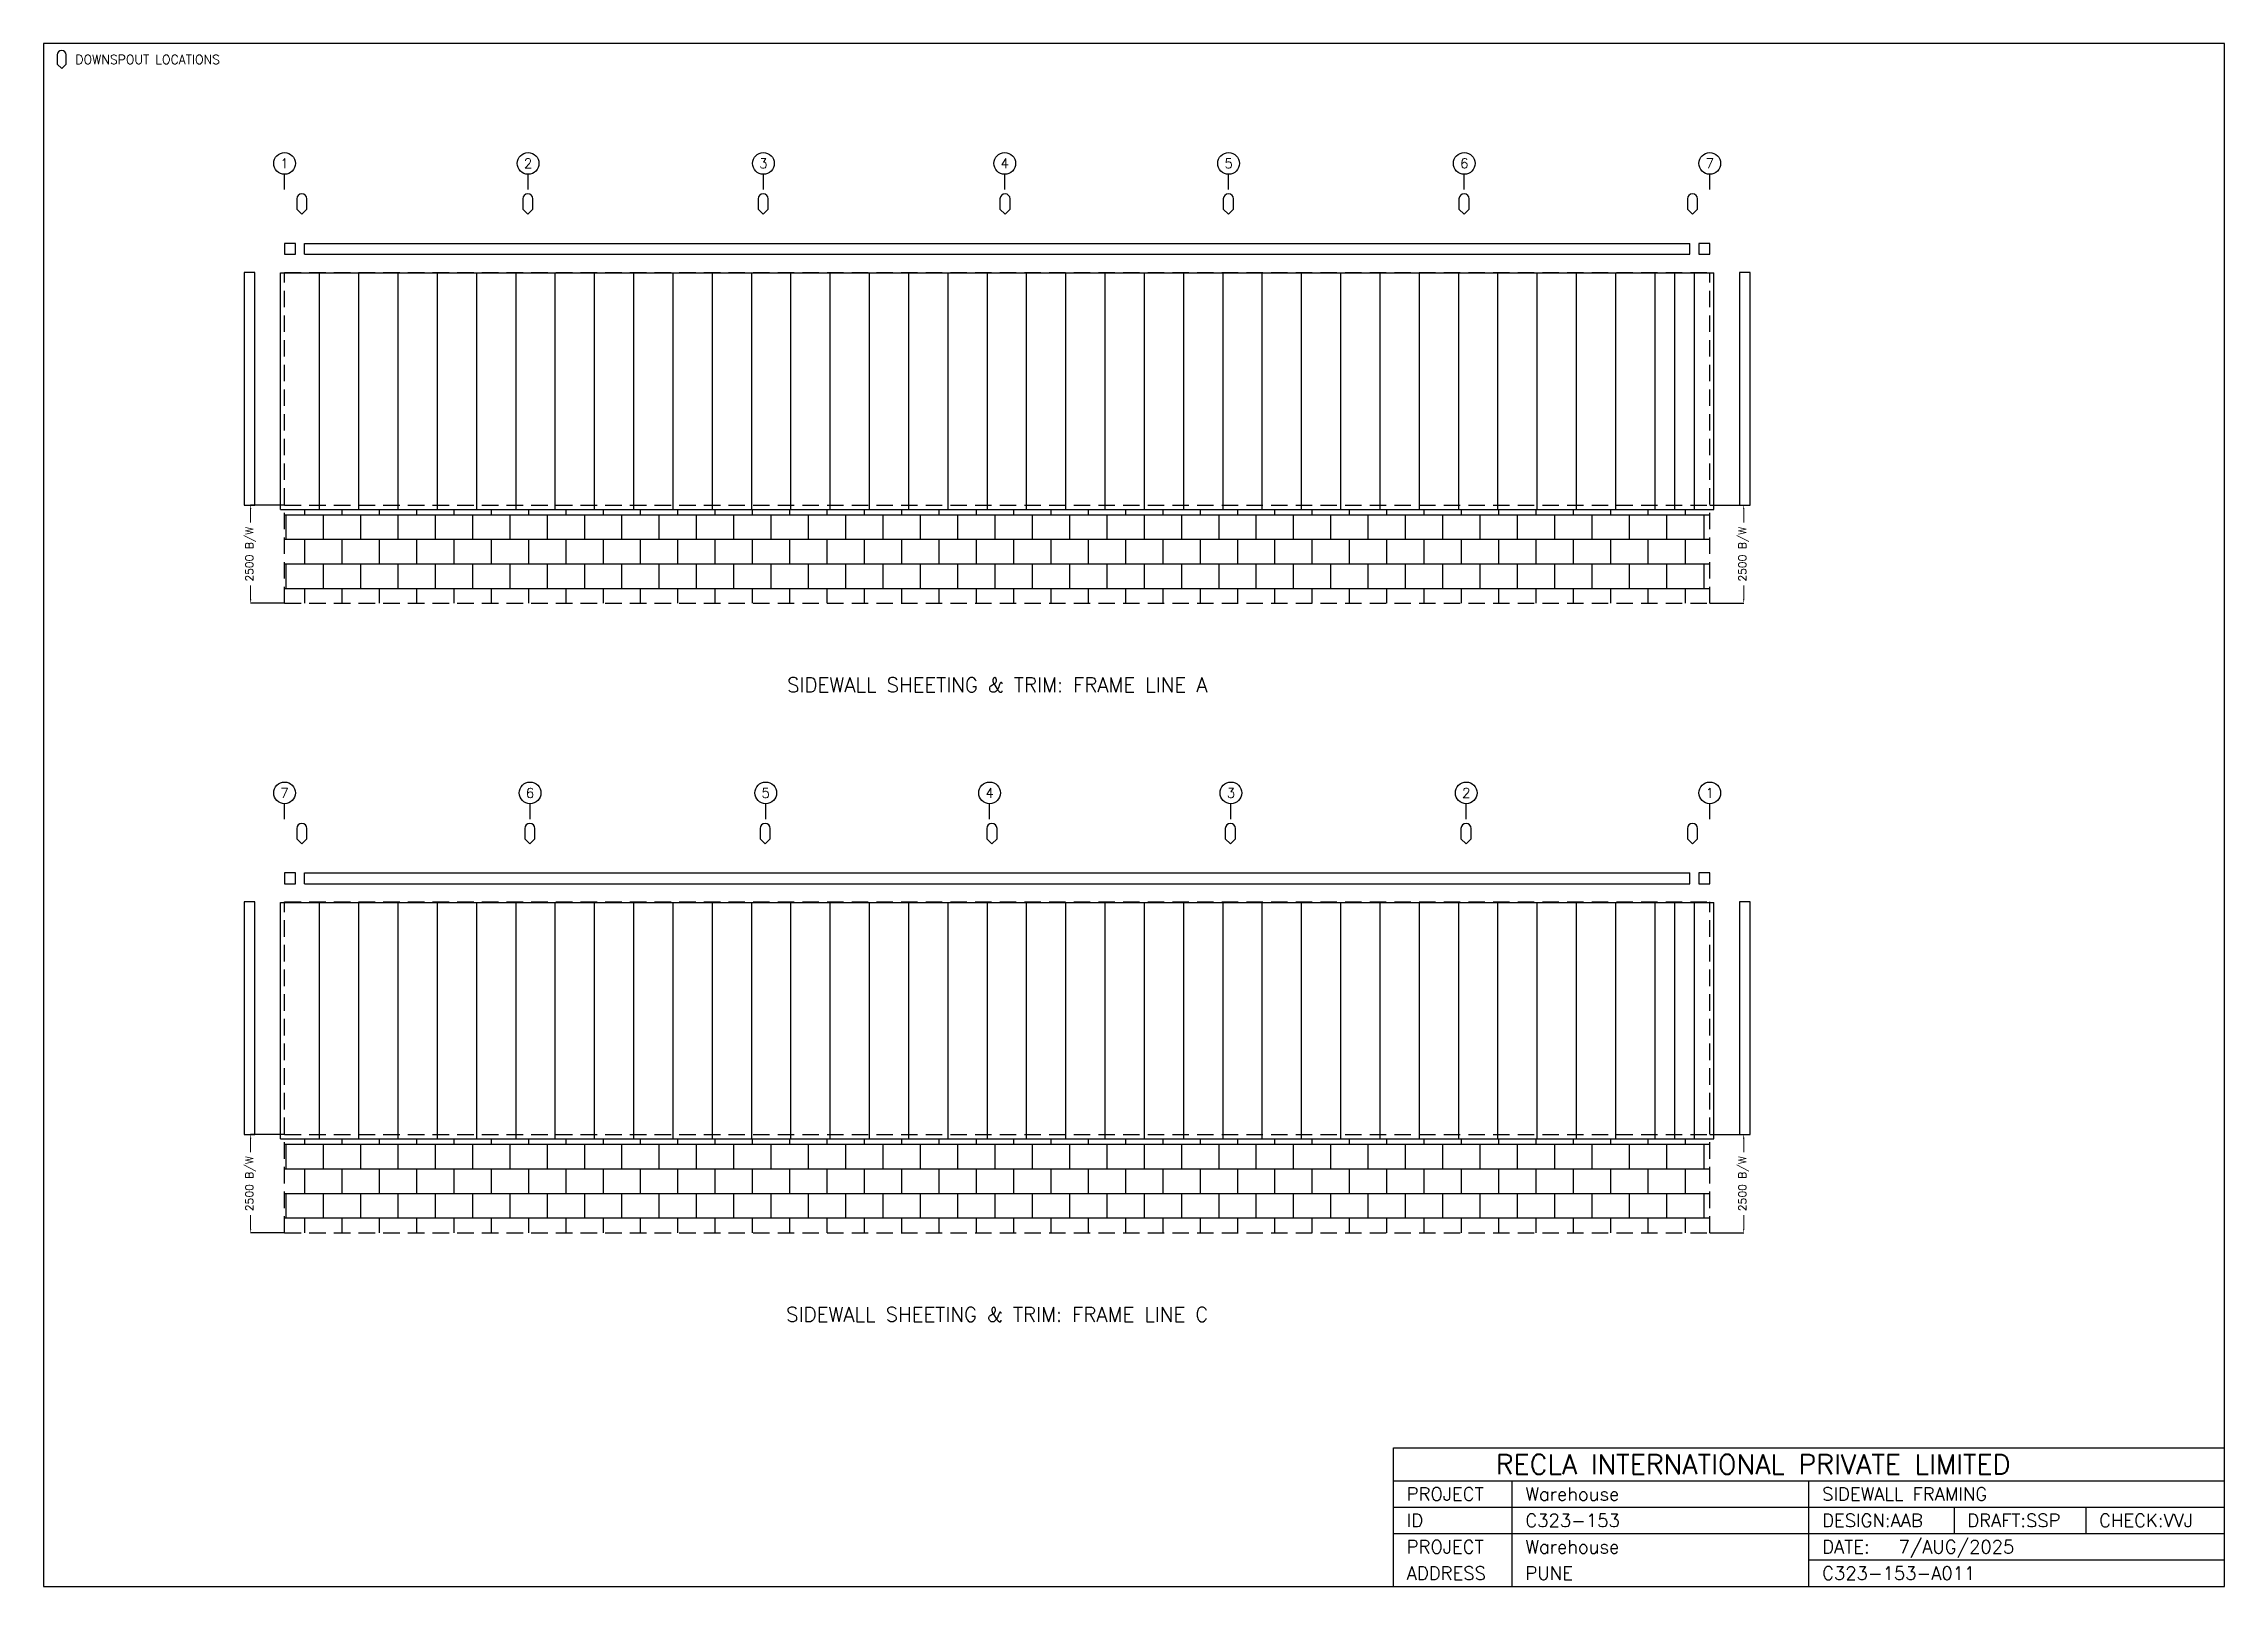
# Model space of a CAD drawing. Header units: millimetres. Extents: x 0 to 55522, y 0 to 39262.
import ezdxf
from ezdxf.enums import TextEntityAlignment as Align

# ---------------------------------------------------------------- set-up
doc = ezdxf.new("R2010")
doc.units = ezdxf.units.MM
doc.header["$MEASUREMENT"] = 0
doc.linetypes.add('CONTIN', pattern=[0])
doc.linetypes.add('DASHED', pattern=[627.92, 419.72, -208.2])
doc.layers.get('0').update_dxf_attribs({"linetype": 'CONTIN'})
doc.layers.get('Defpoints').update_dxf_attribs({"linetype": 'CONTINUOUS'})
for name, color, linetype in [('1', 7, 'CONTIN'), ('12', 6, 'CONTIN'), ('13', 1, 'CONTIN'), ('14', 7, 'CONTIN'), ('15', 7, 'CONTIN'), ('2', 6, 'CONTIN'), ('22', 7, 'CONTIN'), ('5', 5, 'DASHED')]:
    doc.layers.add(name, color=color, linetype=linetype)
doc.styles.add('OPEN', font='SIMPLEX.shx')
doc.styles.add('SIMPLEX', font='SIMPLEX')
doc.styles.get("Standard").update_dxf_attribs({"font": 'txt.shx'})
doc.dimstyles.get("Standard").update_dxf_attribs({"dimtxt": 0.18, "dimasz": 0.18, "dimexe": 0.18, "dimexo": 0.0625, "dimgap": 0.09, "dimtad": 0, "dimdec": 0, "dimzin": 0, "dimdsep": 46, "dimtxsty": 'Standard', "dimcen": 0.09, "dimclrd": 6, "dimclre": 6, "dimadec": 0, "dimazin": 0, "dimtfac": 1, "dimtdec": 4, "dimtofl": 0, "dimtmove": 0, "dimatfit": 3, "dimfxl": 1, "dimtolj": 1, "dimtzin": 0, "dimarcsym": 0})

# ---------------------------------------------------------------- blocks, each defined once
blk = doc.blocks.new('SHIELD')
for p, q in [((-12.7, 38.1), (-12.7, 12.7)), ((-12.7, 12.7), (0, 0)), ((0, 0), (12.7, 12.7)), ((12.7, 12.7), (12.7, 38.1))]:
    blk.add_line(p, q)
blk.add_arc((0, 38.1), 12.7, 0, 180)
blk = doc.blocks.new('TBL_DOWN')
at = {"layer": '2', "xscale": 9.08844185, "yscale": 9.08844185, "zscale": 9.08844185}
blk.add_blockref('SHIELD', (461.692841, -634.82764), dxfattribs=at)
at = {"layer": '14', "style": 'SIMPLEX'}
blk.add_text('DOWNSPOUT LOCATIONS', height=230.84642, dxfattribs=at).set_placement((807.962402, -519.40442))
blk = doc.blocks.new('*D292929')
at = {"color": 6, "linetype": 'Continuous', "lineweight": -2}
for p, q in [((42420, 11498), (43284, 11498)), ((42420, 8998), (43284, 8998))]:
    blk.add_line(p, q, dxfattribs=at)
at = {"color": 6, "linetype": 'Continuous', "lineweight": 9}
for p, q in [((43284, 11398), (43284, 11050)), ((43284, 9098), (43284, 9447))]:
    blk.add_line(p, q, dxfattribs=at)
at = {"color": 6, "linetype": 'Continuous'}
for points in [[(43300, 11398), (43267, 11398), (43284, 11498)], [(43267, 9098), (43300, 9098), (43284, 8998)]]:
    blk.add_solid(points, dxfattribs=at)
at = {"layer": 'Defpoints', "color": 0, "linetype": 'Continuous'}
for p in [(42420, 11498), (42420, 8998), (43284, 8998)]:
    blk.add_point(p, dxfattribs=at)
at = {"color": 0, "linetype": 'Continuous', "insert": (43284, 10248), "char_height": 200, "attachment_point": 5, "rotation": 90, "style": 'OPEN'}
blk.add_mtext('\\A1;2500 B/W', dxfattribs=at)
blk = doc.blocks.new('*D303030')
at = {"color": 6, "linetype": 'Continuous', "lineweight": -2}
for p, q in [((6135, 11498), (5271, 11498)), ((6135, 8998), (5271, 8998))]:
    blk.add_line(p, q, dxfattribs=at)
at = {"color": 6, "linetype": 'Continuous', "lineweight": 9}
for p, q in [((5271, 11398), (5271, 11050)), ((5271, 9098), (5271, 9447))]:
    blk.add_line(p, q, dxfattribs=at)
at = {"color": 6, "linetype": 'Continuous'}
for points in [[(5288, 11398), (5255, 11398), (5271, 11498)], [(5255, 9098), (5288, 9098), (5271, 8998)]]:
    blk.add_solid(points, dxfattribs=at)
at = {"layer": 'Defpoints', "color": 0, "linetype": 'Continuous'}
for p in [(6135, 11498), (5271, 8998), (6135, 8998)]:
    blk.add_point(p, dxfattribs=at)
at = {"color": 0, "linetype": 'Continuous', "insert": (5271, 10248), "char_height": 200, "attachment_point": 5, "rotation": 90, "style": 'OPEN'}
blk.add_mtext('\\A1;2500 B/W', dxfattribs=at)
blk = doc.blocks.new('*D343333')
at = {"color": 6, "linetype": 'Continuous', "lineweight": -2}
for p, q in [((42420, 27520), (43284, 27520)), ((42420, 25020), (43284, 25020))]:
    blk.add_line(p, q, dxfattribs=at)
at = {"color": 6, "linetype": 'Continuous', "lineweight": 9}
for p, q in [((43284, 27420), (43284, 27072)), ((43284, 25120), (43284, 25469))]:
    blk.add_line(p, q, dxfattribs=at)
at = {"color": 6, "linetype": 'Continuous'}
for points in [[(43300, 27420), (43267, 27420), (43284, 27520)], [(43267, 25120), (43300, 25120), (43284, 25020)]]:
    blk.add_solid(points, dxfattribs=at)
at = {"layer": 'Defpoints', "color": 0, "linetype": 'Continuous'}
for p in [(42420, 27520), (42420, 25020), (43284, 25020)]:
    blk.add_point(p, dxfattribs=at)
at = {"color": 0, "linetype": 'Continuous', "insert": (43284, 26270), "char_height": 200, "attachment_point": 5, "rotation": 90, "style": 'OPEN'}
blk.add_mtext('\\A1;2500 B/W', dxfattribs=at)
blk = doc.blocks.new('*D353434')
at = {"color": 6, "linetype": 'Continuous', "lineweight": -2}
for p, q in [((6135, 27520), (5271, 27520)), ((6135, 25020), (5271, 25020))]:
    blk.add_line(p, q, dxfattribs=at)
at = {"color": 6, "linetype": 'Continuous', "lineweight": 9}
for p, q in [((5271, 27420), (5271, 27072)), ((5271, 25120), (5271, 25469))]:
    blk.add_line(p, q, dxfattribs=at)
at = {"color": 6, "linetype": 'Continuous'}
for points in [[(5288, 27420), (5255, 27420), (5271, 27520)], [(5255, 25120), (5288, 25120), (5271, 25020)]]:
    blk.add_solid(points, dxfattribs=at)
at = {"layer": 'Defpoints', "color": 0, "linetype": 'Continuous'}
for p in [(6135, 27520), (5271, 25020), (6135, 25020)]:
    blk.add_point(p, dxfattribs=at)
at = {"color": 0, "linetype": 'Continuous', "insert": (5271, 26270), "char_height": 200, "attachment_point": 5, "rotation": 90, "style": 'OPEN'}
blk.add_mtext('\\A1;2500 B/W', dxfattribs=at)

msp = doc.modelspace()

# ---------------------------------------------------------------- hatches: boundary and pattern name
at = {"linetype": 'Continuous'}
h = msp.add_hatch(dxfattribs=at)
h.set_pattern_fill('APPIANRN', color=1, scale=100)
h.set_pattern_definition([(0, (0, 16021.75), (0, 625), []), (90, (0, 16021.75), (-475, 625), [625, -625])])
h.paths.add_polyline_path([(6134.87598, 27410.0957), (42419.87208, 27410.0957), (42419.87208, 25020.0957), (6134.87598, 25020.0957)])
h = msp.add_hatch(dxfattribs=at)
h.set_pattern_fill('APPIANRN', color=1, scale=100)
h.set_pattern_definition([(0, (0, 0), (0, 625), []), (90, (0, 0), (-475, 625), [625, -625])])
h.paths.add_polyline_path([(6134.87598, 11388.3418), (42419.87208, 11388.3418), (42419.87208, 8998.3418), (6134.87598, 8998.3418)])

# ---------------------------------------------------------------- linework, layer by layer
for p, q in [((34368.1836, 0), (34368.1836, 3525.6543)), ((34368.1836, 3525.6543), (55522.1133, 3525.6543)), ((55522.1133, 0), (55522.1133, 3525.6543)), ((34368.1836, 2686.21289), (55522.1133, 2686.21289)), ((37390.1719, 0), (37390.1719, 2686.21289)), ((44945.1484, 0), (44945.1484, 2686.21289)), ((34368.1836, 2014.65979), (55522.1133, 2014.65979)), ((48638.6875, 2014.65979), (48638.6875, 1343.10645)), ((51996.457, 2014.65979), (51996.457, 1343.10645)), ((34368.1836, 1343.10645), (55522.1133, 1343.10645)), ((44945.1484, 671.553223), (55522.1133, 671.553223)), ((34368.1836, 0), (55522.1133, 0))]:
    msp.add_line(p, q)
at = {"layer": '1'}
for p, q in [((6134.87598, 34178.80371), (6134.87598, 33901.78808)), ((6411.891697, 34178.80371), (6134.87598, 34178.80371)), ((6134.87598, 33901.78808), (6411.891697, 33901.78808)), ((6411.891697, 33901.78808), (6411.891697, 34178.80371)), ((6642.738102, 33901.78808), (6642.738102, 34178.80371)), ((6642.738102, 34178.80371), (41912.01268, 34178.80371)), ((6642.738102, 33901.78808), (41912.01268, 33901.78808)), ((41912.01268, 33901.78808), (41912.01268, 34178.80371)), ((42142.86038, 34178.80371), (42142.86038, 33901.78808)), ((42419.87598, 34178.80371), (42142.86038, 34178.80371)), ((42142.86038, 33901.78808), (42419.87598, 33901.78808)), ((42419.87598, 33901.78808), (42419.87598, 34178.80371)), ((5380.96357, 33440.0957), (5103.94788, 33440.0957)), ((5103.94788, 33440.0957), (5103.94788, 27520.0957)), ((5380.96357, 27520.0957), (5380.96357, 33440.0957)), ((6027.33351, 33430.0957), (7027.3335, 33430.0957)), ((6027.33351, 27410.0957), (6027.33351, 33430.0957)), ((7027.3335, 27410.0957), (7027.3335, 33430.0957)), ((7027.3335, 33430.0957), (8027.33338, 33430.0957)), ((7027.3335, 27410.0957), (7027.3335, 33430.0957)), ((8027.33338, 27410.0957), (8027.33338, 33430.0957)), ((8027.33338, 33430.0957), (9027.3335, 33430.0957)), ((8027.33338, 27410.0957), (8027.33338, 33430.0957)), ((9027.3335, 27410.0957), (9027.3335, 33430.0957)), ((9027.3335, 33430.0957), (10027.33399, 33430.0957)), ((9027.3335, 27410.0957), (9027.3335, 33430.0957)), ((10027.33399, 27410.0957), (10027.33399, 33430.0957)), ((10027.33399, 33430.0957), (11027.33399, 33430.0957)), ((10027.33399, 27410.0957), (10027.33399, 33430.0957)), ((11027.33399, 27410.0957), (11027.33399, 33430.0957)), ((11027.33399, 33430.0957), (12027.33399, 33430.0957)), ((11027.33399, 27410.0957), (11027.33399, 33430.0957)), ((12027.3335, 33430.0957), (13027.3335, 33430.0957)), ((12027.3335, 27410.0957), (12027.3335, 33430.0957)), ((12027.33399, 27410.0957), (12027.33399, 33430.0957)), ((13027.3335, 27410.0957), (13027.3335, 33430.0957)), ((13027.3335, 33430.0957), (14027.3335, 33430.0957)), ((13027.3335, 27410.0957), (13027.3335, 33430.0957)), ((14027.3335, 27410.0957), (14027.3335, 33430.0957)), ((14027.3335, 33430.0957), (15027.33399, 33430.0957)), ((14027.3335, 27410.0957), (14027.3335, 33430.0957)), ((15027.33399, 27410.0957), (15027.33399, 33430.0957)), ((15027.33399, 33430.0957), (16027.33399, 33430.0957)), ((15027.33399, 27410.0957), (15027.33399, 33430.0957)), ((16027.33399, 27410.0957), (16027.33399, 33430.0957)), ((16027.33399, 33430.0957), (17027.33398, 33430.0957)), ((16027.33399, 27410.0957), (16027.33399, 33430.0957)), ((17027.33298, 33430.0957), (18027.33398, 33430.0957)), ((17027.33298, 27410.0957), (17027.33298, 33430.0957)), ((17027.33398, 27410.0957), (17027.33398, 33430.0957)), ((18027.33398, 27410.0957), (18027.33398, 33430.0957)), ((18027.33398, 33430.0957), (19027.33398, 33430.0957)), ((18027.33398, 27410.0957), (18027.33398, 33430.0957)), ((19027.33398, 27410.0957), (19027.33398, 33430.0957)), ((19027.33398, 33430.0957), (20027.33398, 33430.0957)), ((19027.33398, 27410.0957), (19027.33398, 33430.0957)), ((20027.33398, 27410.0957), (20027.33398, 33430.0957)), ((20027.33398, 33430.0957), (21027.33398, 33430.0957)), ((20027.33398, 27410.0957), (20027.33398, 33430.0957)), ((21027.33398, 27410.0957), (21027.33398, 33430.0957)), ((21027.33398, 33430.0957), (22027.33398, 33430.0957)), ((21027.33398, 27410.0957), (21027.33398, 33430.0957)), ((22027.33398, 27410.0957), (22027.33398, 33430.0957)), ((22027.33398, 33430.0957), (23027.33298, 33430.0957)), ((22027.33398, 27410.0957), (22027.33398, 33430.0957)), ((23027.33298, 27410.0957), (23027.33298, 33430.0957)), ((23027.33298, 33430.0957), (24027.33298, 33430.0957)), ((23027.33298, 27410.0957), (23027.33298, 33430.0957)), ((24027.33298, 27410.0957), (24027.33298, 33430.0957)), ((24027.33298, 33430.0957), (25027.33298, 33430.0957)), ((24027.33298, 27410.0957), (24027.33298, 33430.0957)), ((25027.33298, 27410.0957), (25027.33298, 33430.0957)), ((25027.33298, 33430.0957), (26027.33298, 33430.0957)), ((25027.33298, 27410.0957), (25027.33298, 33430.0957)), ((26027.33298, 27410.0957), (26027.33298, 33430.0957)), ((26027.33498, 33430.0957), (27027.33298, 33430.0957)), ((26027.33498, 27410.0957), (26027.33498, 33430.0957)), ((27027.33298, 27410.0957), (27027.33298, 33430.0957)), ((27027.33298, 33430.0957), (28027.33298, 33430.0957)), ((27027.33298, 27410.0957), (27027.33298, 33430.0957)), ((28027.33298, 27410.0957), (28027.33298, 33430.0957)), ((28027.33298, 33430.0957), (29027.33298, 33430.0957)), ((28027.33298, 27410.0957), (28027.33298, 33430.0957)), ((29027.33298, 27410.0957), (29027.33298, 33430.0957)), ((29027.33498, 33430.0957), (30027.33298, 33430.0957)), ((29027.33498, 27410.0957), (29027.33498, 33430.0957)), ((30027.33298, 27410.0957), (30027.33298, 33430.0957)), ((30027.33298, 33430.0957), (31027.33298, 33430.0957)), ((30027.33298, 27410.0957), (30027.33298, 33430.0957)), ((31027.33298, 27410.0957), (31027.33298, 33430.0957)), ((31027.33298, 33430.0957), (32027.33298, 33430.0957)), ((31027.33298, 27410.0957), (31027.33298, 33430.0957)), ((32027.33298, 27410.0957), (32027.33298, 33430.0957)), ((32027.33298, 33430.0957), (33027.33298, 33430.0957)), ((32027.33298, 27410.0957), (32027.33298, 33430.0957)), ((33027.33298, 27410.0957), (33027.33298, 33430.0957)), ((33027.33298, 33430.0957), (34027.33298, 33430.0957)), ((33027.33298, 27410.0957), (33027.33298, 33430.0957)), ((34027.33108, 33430.0957), (35027.33298, 33430.0957)), ((34027.33108, 27410.0957), (34027.33108, 33430.0957)), ((34027.33298, 27410.0957), (34027.33298, 33430.0957)), ((35027.33298, 27410.0957), (35027.33298, 33430.0957)), ((35027.33298, 33430.0957), (36027.33298, 33430.0957)), ((35027.33298, 27410.0957), (35027.33298, 33430.0957)), ((36027.33298, 27410.0957), (36027.33298, 33430.0957)), ((36027.33298, 33430.0957), (37027.33298, 33430.0957)), ((36027.33298, 27410.0957), (36027.33298, 33430.0957)), ((37027.33108, 33430.0957), (38027.33108, 33430.0957)), ((37027.33108, 27410.0957), (37027.33108, 33430.0957)), ((37027.33298, 27410.0957), (37027.33298, 33430.0957)), ((38027.33108, 27410.0957), (38027.33108, 33430.0957)), ((38027.33108, 33430.0957), (39027.33298, 33430.0957)), ((38027.33108, 27410.0957), (38027.33108, 33430.0957)), ((39027.33298, 27410.0957), (39027.33298, 33430.0957)), ((39027.33298, 33430.0957), (40027.33298, 33430.0957)), ((39027.33298, 27410.0957), (39027.33298, 33430.0957)), ((40027.32908, 33430.0957), (41027.33298, 33430.0957)), ((40027.32908, 27410.0957), (40027.32908, 33430.0957)), ((40027.33298, 27410.0957), (40027.33298, 33430.0957)), ((41027.33298, 27410.0957), (41027.33298, 33430.0957)), ((41027.33298, 33430.0957), (42027.33298, 33430.0957)), ((41027.33298, 27410.0957), (41027.33298, 33430.0957)), ((41527.33298, 33430.0957), (42527.33298, 33430.0957)), ((41527.33298, 27410.0957), (41527.33298, 33430.0957)), ((42027.33298, 27410.0957), (42027.33298, 33430.0957)), ((42527.33298, 27410.0957), (42527.33298, 33430.0957)), ((43450.71978, 33440.0957), (43173.70408, 33440.0957)), ((43173.70408, 33440.0957), (43173.70408, 27520.0957)), ((43450.71978, 27520.0957), (43450.71978, 33440.0957)), ((5103.94788, 27520.0957), (5380.96357, 27520.0957)), ((6027.33351, 27410.0957), (7027.3335, 27410.0957)), ((7027.3335, 27410.0957), (8027.33338, 27410.0957)), ((8027.33338, 27410.0957), (9027.3335, 27410.0957)), ((9027.3335, 27410.0957), (10027.33399, 27410.0957)), ((10027.33399, 27410.0957), (11027.33399, 27410.0957)), ((11027.33399, 27410.0957), (12027.33399, 27410.0957)), ((12027.3335, 27410.0957), (13027.3335, 27410.0957)), ((13027.3335, 27410.0957), (14027.3335, 27410.0957)), ((14027.3335, 27410.0957), (15027.33399, 27410.0957)), ((15027.33399, 27410.0957), (16027.33399, 27410.0957)), ((16027.33399, 27410.0957), (17027.33398, 27410.0957)), ((17027.33298, 27410.0957), (18027.33398, 27410.0957)), ((18027.33398, 27410.0957), (19027.33398, 27410.0957)), ((19027.33398, 27410.0957), (20027.33398, 27410.0957)), ((20027.33398, 27410.0957), (21027.33398, 27410.0957)), ((21027.33398, 27410.0957), (22027.33398, 27410.0957)), ((22027.33398, 27410.0957), (23027.33298, 27410.0957)), ((23027.33298, 27410.0957), (24027.33298, 27410.0957)), ((24027.33298, 27410.0957), (25027.33298, 27410.0957)), ((25027.33298, 27410.0957), (26027.33298, 27410.0957)), ((26027.33498, 27410.0957), (27027.33298, 27410.0957)), ((27027.33298, 27410.0957), (28027.33298, 27410.0957)), ((28027.33298, 27410.0957), (29027.33298, 27410.0957)), ((29027.33498, 27410.0957), (30027.33298, 27410.0957)), ((30027.33298, 27410.0957), (31027.33298, 27410.0957)), ((31027.33298, 27410.0957), (32027.33298, 27410.0957)), ((32027.33298, 27410.0957), (33027.33298, 27410.0957)), ((33027.33298, 27410.0957), (34027.33298, 27410.0957)), ((34027.33108, 27410.0957), (35027.33298, 27410.0957)), ((35027.33298, 27410.0957), (36027.33298, 27410.0957)), ((36027.33298, 27410.0957), (37027.33298, 27410.0957)), ((37027.33108, 27410.0957), (38027.33108, 27410.0957)), ((38027.33108, 27410.0957), (39027.33298, 27410.0957)), ((39027.33298, 27410.0957), (40027.33298, 27410.0957)), ((40027.32908, 27410.0957), (41027.33298, 27410.0957)), ((41027.33298, 27410.0957), (42027.33298, 27410.0957)), ((41527.33298, 27410.0957), (42527.33298, 27410.0957)), ((43173.70408, 27520.0957), (43450.71978, 27520.0957)), ((6134.87598, 18157.04981), (6134.87598, 17880.03418)), ((6411.891697, 18157.04981), (6134.87598, 18157.04981)), ((6134.87598, 17880.03418), (6411.891697, 17880.03418)), ((6411.891697, 17880.03418), (6411.891697, 18157.04981)), ((6642.738102, 17880.03418), (6642.738102, 18157.04981)), ((6642.738102, 18157.04981), (41912.00878, 18157.04981)), ((6642.738102, 17880.03418), (41912.00878, 17880.03418)), ((41912.00878, 17880.03418), (41912.00878, 18157.04981)), ((42142.85648, 18157.04981), (42142.85648, 17880.03418)), ((42419.87208, 18157.04981), (42142.85648, 18157.04981)), ((42142.85648, 17880.03418), (42419.87208, 17880.03418)), ((42419.87208, 17880.03418), (42419.87208, 18157.04981)), ((5380.96357, 17418.3418), (5103.94788, 17418.3418)), ((5103.94788, 17418.3418), (5103.94788, 11498.3418)), ((5380.96357, 11498.3418), (5380.96357, 17418.3418)), ((6027.33351, 17408.3418), (7027.3335, 17408.3418)), ((6027.33351, 11388.3418), (6027.33351, 17408.3418)), ((7027.3335, 11388.3418), (7027.3335, 17408.3418)), ((7027.3335, 17408.3418), (8027.33338, 17408.3418)), ((7027.3335, 11388.3418), (7027.3335, 17408.3418)), ((8027.33338, 11388.3418), (8027.33338, 17408.3418)), ((8027.33338, 17408.3418), (9027.3335, 17408.3418)), ((8027.33338, 11388.3418), (8027.33338, 17408.3418)), ((9027.3335, 11388.3418), (9027.3335, 17408.3418)), ((9027.3335, 17408.3418), (10027.33399, 17408.3418)), ((9027.3335, 11388.3418), (9027.3335, 17408.3418)), ((10027.33399, 11388.3418), (10027.33399, 17408.3418)), ((10027.33399, 17408.3418), (11027.33399, 17408.3418)), ((10027.33399, 11388.3418), (10027.33399, 17408.3418)), ((11027.33399, 11388.3418), (11027.33399, 17408.3418)), ((11027.33399, 17408.3418), (12027.33399, 17408.3418)), ((11027.33399, 11388.3418), (11027.33399, 17408.3418)), ((12027.3335, 17408.3418), (13027.3335, 17408.3418)), ((12027.3335, 11388.3418), (12027.3335, 17408.3418)), ((12027.33399, 11388.3418), (12027.33399, 17408.3418)), ((13027.3335, 11388.3418), (13027.3335, 17408.3418)), ((13027.3335, 17408.3418), (14027.3335, 17408.3418)), ((13027.3335, 11388.3418), (13027.3335, 17408.3418)), ((14027.3335, 11388.3418), (14027.3335, 17408.3418)), ((14027.3335, 17408.3418), (15027.33399, 17408.3418)), ((14027.3335, 11388.3418), (14027.3335, 17408.3418)), ((15027.33399, 11388.3418), (15027.33399, 17408.3418)), ((15027.33399, 17408.3418), (16027.33399, 17408.3418)), ((15027.33399, 11388.3418), (15027.33399, 17408.3418)), ((16027.33399, 11388.3418), (16027.33399, 17408.3418)), ((16027.33399, 17408.3418), (17027.33398, 17408.3418)), ((16027.33399, 11388.3418), (16027.33399, 17408.3418)), ((17027.33298, 17408.3418), (18027.33398, 17408.3418)), ((17027.33298, 11388.3418), (17027.33298, 17408.3418)), ((17027.33398, 11388.3418), (17027.33398, 17408.3418)), ((18027.33398, 11388.3418), (18027.33398, 17408.3418)), ((18027.33398, 17408.3418), (19027.33398, 17408.3418)), ((18027.33398, 11388.3418), (18027.33398, 17408.3418)), ((19027.33398, 11388.3418), (19027.33398, 17408.3418)), ((19027.33398, 17408.3418), (20027.33398, 17408.3418)), ((19027.33398, 11388.3418), (19027.33398, 17408.3418)), ((20027.33398, 11388.3418), (20027.33398, 17408.3418)), ((20027.33398, 17408.3418), (21027.33398, 17408.3418)), ((20027.33398, 11388.3418), (20027.33398, 17408.3418)), ((21027.33398, 11388.3418), (21027.33398, 17408.3418)), ((21027.33398, 17408.3418), (22027.33398, 17408.3418)), ((21027.33398, 11388.3418), (21027.33398, 17408.3418)), ((22027.33398, 11388.3418), (22027.33398, 17408.3418)), ((22027.33398, 17408.3418), (23027.33298, 17408.3418)), ((22027.33398, 11388.3418), (22027.33398, 17408.3418)), ((23027.33298, 11388.3418), (23027.33298, 17408.3418)), ((23027.33298, 17408.3418), (24027.33298, 17408.3418)), ((23027.33298, 11388.3418), (23027.33298, 17408.3418)), ((24027.33298, 11388.3418), (24027.33298, 17408.3418)), ((24027.33298, 17408.3418), (25027.33298, 17408.3418)), ((24027.33298, 11388.3418), (24027.33298, 17408.3418)), ((25027.33298, 11388.3418), (25027.33298, 17408.3418)), ((25027.33298, 17408.3418), (26027.33298, 17408.3418)), ((25027.33298, 11388.3418), (25027.33298, 17408.3418)), ((26027.33298, 11388.3418), (26027.33298, 17408.3418)), ((26027.33498, 17408.3418), (27027.33298, 17408.3418)), ((26027.33498, 11388.3418), (26027.33498, 17408.3418)), ((27027.33298, 11388.3418), (27027.33298, 17408.3418)), ((27027.33298, 17408.3418), (28027.33298, 17408.3418)), ((27027.33298, 11388.3418), (27027.33298, 17408.3418)), ((28027.33298, 11388.3418), (28027.33298, 17408.3418)), ((28027.33298, 17408.3418), (29027.33298, 17408.3418)), ((28027.33298, 11388.3418), (28027.33298, 17408.3418)), ((29027.33298, 11388.3418), (29027.33298, 17408.3418)), ((29027.33498, 17408.3418), (30027.33298, 17408.3418)), ((29027.33498, 11388.3418), (29027.33498, 17408.3418)), ((30027.33298, 11388.3418), (30027.33298, 17408.3418)), ((30027.33298, 17408.3418), (31027.33298, 17408.3418)), ((30027.33298, 11388.3418), (30027.33298, 17408.3418)), ((31027.33298, 11388.3418), (31027.33298, 17408.3418)), ((31027.33298, 17408.3418), (32027.33298, 17408.3418)), ((31027.33298, 11388.3418), (31027.33298, 17408.3418)), ((32027.33298, 11388.3418), (32027.33298, 17408.3418)), ((32027.33298, 17408.3418), (33027.33298, 17408.3418)), ((32027.33298, 11388.3418), (32027.33298, 17408.3418)), ((33027.33298, 11388.3418), (33027.33298, 17408.3418)), ((33027.33298, 17408.3418), (34027.33298, 17408.3418)), ((33027.33298, 11388.3418), (33027.33298, 17408.3418)), ((34027.33108, 17408.3418), (35027.33298, 17408.3418)), ((34027.33108, 11388.3418), (34027.33108, 17408.3418)), ((34027.33298, 11388.3418), (34027.33298, 17408.3418)), ((35027.33298, 11388.3418), (35027.33298, 17408.3418)), ((35027.33298, 17408.3418), (36027.33298, 17408.3418)), ((35027.33298, 11388.3418), (35027.33298, 17408.3418)), ((36027.33298, 11388.3418), (36027.33298, 17408.3418)), ((36027.33298, 17408.3418), (37027.33298, 17408.3418)), ((36027.33298, 11388.3418), (36027.33298, 17408.3418)), ((37027.33108, 17408.3418), (38027.33108, 17408.3418)), ((37027.33108, 11388.3418), (37027.33108, 17408.3418)), ((37027.33298, 11388.3418), (37027.33298, 17408.3418)), ((38027.33108, 11388.3418), (38027.33108, 17408.3418)), ((38027.33108, 17408.3418), (39027.33298, 17408.3418)), ((38027.33108, 11388.3418), (38027.33108, 17408.3418)), ((39027.33298, 11388.3418), (39027.33298, 17408.3418)), ((39027.33298, 17408.3418), (40027.33298, 17408.3418)), ((39027.33298, 11388.3418), (39027.33298, 17408.3418)), ((40027.32908, 17408.3418), (41027.33298, 17408.3418)), ((40027.32908, 11388.3418), (40027.32908, 17408.3418)), ((40027.33298, 11388.3418), (40027.33298, 17408.3418)), ((41027.33298, 11388.3418), (41027.33298, 17408.3418)), ((41027.33298, 17408.3418), (42027.33298, 17408.3418)), ((41027.33298, 11388.3418), (41027.33298, 17408.3418)), ((41527.33298, 17408.3418), (42527.33298, 17408.3418)), ((41527.33298, 11388.3418), (41527.33298, 17408.3418)), ((42027.33298, 11388.3418), (42027.33298, 17408.3418)), ((42527.33298, 11388.3418), (42527.33298, 17408.3418)), ((43450.71978, 17418.3418), (43173.70408, 17418.3418)), ((43173.70408, 17418.3418), (43173.70408, 11498.3418)), ((43450.71978, 11498.3418), (43450.71978, 17418.3418)), ((5103.94788, 11498.3418), (5380.96357, 11498.3418)), ((6027.33351, 11388.3418), (7027.3335, 11388.3418)), ((7027.3335, 11388.3418), (8027.33338, 11388.3418)), ((8027.33338, 11388.3418), (9027.3335, 11388.3418)), ((9027.3335, 11388.3418), (10027.33399, 11388.3418)), ((10027.33399, 11388.3418), (11027.33399, 11388.3418)), ((11027.33399, 11388.3418), (12027.33399, 11388.3418)), ((12027.3335, 11388.3418), (13027.3335, 11388.3418)), ((13027.3335, 11388.3418), (14027.3335, 11388.3418)), ((14027.3335, 11388.3418), (15027.33399, 11388.3418)), ((15027.33399, 11388.3418), (16027.33399, 11388.3418)), ((16027.33399, 11388.3418), (17027.33398, 11388.3418)), ((17027.33298, 11388.3418), (18027.33398, 11388.3418)), ((18027.33398, 11388.3418), (19027.33398, 11388.3418)), ((19027.33398, 11388.3418), (20027.33398, 11388.3418)), ((20027.33398, 11388.3418), (21027.33398, 11388.3418)), ((21027.33398, 11388.3418), (22027.33398, 11388.3418)), ((22027.33398, 11388.3418), (23027.33298, 11388.3418)), ((23027.33298, 11388.3418), (24027.33298, 11388.3418)), ((24027.33298, 11388.3418), (25027.33298, 11388.3418)), ((25027.33298, 11388.3418), (26027.33298, 11388.3418)), ((26027.33498, 11388.3418), (27027.33298, 11388.3418)), ((27027.33298, 11388.3418), (28027.33298, 11388.3418)), ((28027.33298, 11388.3418), (29027.33298, 11388.3418)), ((29027.33498, 11388.3418), (30027.33298, 11388.3418)), ((30027.33298, 11388.3418), (31027.33298, 11388.3418)), ((31027.33298, 11388.3418), (32027.33298, 11388.3418)), ((32027.33298, 11388.3418), (33027.33298, 11388.3418)), ((33027.33298, 11388.3418), (34027.33298, 11388.3418)), ((34027.33108, 11388.3418), (35027.33298, 11388.3418)), ((35027.33298, 11388.3418), (36027.33298, 11388.3418)), ((36027.33298, 11388.3418), (37027.33298, 11388.3418)), ((37027.33108, 11388.3418), (38027.33108, 11388.3418)), ((38027.33108, 11388.3418), (39027.33298, 11388.3418)), ((39027.33298, 11388.3418), (40027.33298, 11388.3418)), ((40027.32908, 11388.3418), (41027.33298, 11388.3418)), ((41027.33298, 11388.3418), (42027.33298, 11388.3418)), ((41527.33298, 11388.3418), (42527.33298, 11388.3418)), ((43173.70408, 11498.3418), (43450.71978, 11498.3418))]:
    msp.add_line(p, q, dxfattribs=at)
at = {"layer": '12'}
for p, q in [((6134.87598, 35550.0322), (6134.87598, 35937.8545)), ((12334.87598, 35550.0322), (12334.87598, 35937.8545)), ((18324.87598, 35550.0322), (18324.87598, 35937.8545)), ((24469.87598, 35550.0322), (24469.87598, 35937.8545)), ((30169.87598, 35550.0322), (30169.87598, 35937.8545)), ((36169.87798, 35550.0322), (36169.87798, 35937.8545)), ((42419.87598, 35550.0322), (42419.87598, 35937.8545)), ((6134.87598, 19528.2783), (6134.87598, 19916.1006)), ((12384.87598, 19528.2783), (12384.87598, 19916.1006)), ((18384.87498, 19528.2783), (18384.87498, 19916.1006)), ((24084.87398, 19528.2783), (24084.87398, 19916.1006)), ((30229.87398, 19528.2783), (30229.87398, 19916.1006)), ((36219.87398, 19528.2783), (36219.87398, 19916.1006)), ((42419.87208, 19528.2783), (42419.87208, 19916.1006))]:
    msp.add_line(p, q, dxfattribs=at)
at = {"layer": '13'}
for centre in [(6134.87598, 36214.8701), (12334.87598, 36214.8701), (18324.87598, 36214.8701), (24469.87598, 36214.8701), (30169.87598, 36214.8701), (36169.87798, 36214.8701), (42419.87598, 36214.8701), (6134.87598, 20193.1162), (12384.87598, 20193.1162), (18384.87498, 20193.1162), (24084.87398, 20193.1162), (30229.87398, 20193.1162), (36219.87398, 20193.1162), (42419.87208, 20193.1162)]:
    msp.add_circle(centre, 277.015686, dxfattribs=at)
at = {"layer": '22'}
for p, q in [((55522.1133, 39262.0664), (0, 39262.0664)), ((0, 39262.0664), (0, 0)), ((55522.1133, 0), (55522.1133, 39262.0664)), ((0, 0), (55522.1133, 0))]:
    msp.add_line(p, q, dxfattribs=at)
at = {"layer": '5'}
for p, q in [((6134.87598, 25020.0957), (6134.87598, 33440.0957)), ((6134.87598, 33440.0957), (42419.87598, 33440.0957)), ((42419.87598, 25020.0957), (42419.87598, 33440.0957)), ((6134.87598, 25020.0957), (6134.87598, 27520.0957)), ((6134.87598, 27520.0957), (42419.87598, 27520.0957)), ((42419.87598, 25020.0957), (42419.87598, 27520.0957)), ((6134.87598, 25020.0957), (42419.87598, 25020.0957)), ((6134.87598, 8998.3418), (6134.87598, 17418.3418)), ((6134.87598, 17418.3418), (42419.87208, 17418.3418)), ((42419.87208, 8998.3418), (42419.87208, 17418.3418)), ((6134.87598, 8998.3418), (6134.87598, 11498.3418)), ((6134.87598, 11498.3418), (42419.87208, 11498.3418)), ((42419.87208, 8998.3418), (42419.87208, 11498.3418)), ((6134.87598, 8998.3418), (42419.87208, 8998.3418))]:
    msp.add_line(p, q, dxfattribs=at)

# ---------------------------------------------------------------- block references
msp.add_blockref('TBL_DOWN', (0, 39262.0664))
at = {"layer": '2', "xscale": 10.2244969, "yscale": 10.2244969, "zscale": 10.2244969}
for p in [(6574.87595, 34919.82129), (12329.803044, 34919.82129), (18319.803044, 34919.82129), (24477.840312, 34919.82129), (30164.803044, 34919.82129), (36164.805044, 34919.82129), (41979.87598, 34919.82129), (6574.87595, 18898.06739), (12379.799044, 18898.06739), (18369.799044, 18898.06739), (24143.758849, 18898.06739), (30214.799044, 18898.06739), (36214.801044, 18898.06739), (41979.87598, 18898.06739)]:
    msp.add_blockref('SHIELD', p, dxfattribs=at)

# ---------------------------------------------------------------- texts
at = {"layer": '13', "style": 'SIMPLEX'}
for s, p in [('1', (6134.87598, 36090.2139)), ('2', (12334.87598, 36090.2139)), ('3', (18324.87598, 36090.2139)), ('4', (24469.87598, 36090.2139)), ('5', (30169.87598, 36090.2139)), ('6', (36169.87798, 36090.2139)), ('7', (42419.87598, 36090.2139)), ('7', (6134.87598, 20068.46)), ('6', (12384.87598, 20068.46)), ('5', (18384.87498, 20068.46)), ('4', (24084.87398, 20068.46)), ('3', (30229.87398, 20068.46)), ('2', (36219.87398, 20068.46)), ('1', (42419.87208, 20068.46))]:
    msp.add_text(s, height=249.314117, dxfattribs=at).set_placement(p, align=Align.CENTER)
at = {"layer": '14', "style": 'SIMPLEX'}
for s, height, p in [('RECLA INTERNATIONAL PRIVATE LIMITED', 503.664948, (36970.457, 2854.10132)), ('PROJECT', 335.776611, (34703.957, 2182.5481)), ('Warehouse', 335.776611, (37725.9492, 2182.5481)), ('SIDEWALL FRAMING', 335.776611, (45280.9258, 2182.5481)), ('ID', 335.776611, (34703.957, 1510.99475)), ('C323-153', 335.776611, (37725.9492, 1510.99475)), ('DESIGN:AAB', 335.776611, (45280.9258, 1510.99475)), ('DRAFT:SSP', 335.776611, (48974.4688, 1510.99475)), ('CHECK:VVJ', 335.776611, (52332.2344, 1510.99475)), ('PROJECT', 335.776611, (34703.957, 839.441589)), ('Warehouse', 335.776611, (37725.9492, 839.441589)), ('DATE:', 335.776611, (45280.9258, 839.441589)), (' 7/AUG/2025', 335.776611, (46993.3867, 839.441589)), ('ADDRESS', 335.776611, (34703.957, 167.888306)), ('PUNE', 335.776611, (37725.9492, 167.888306)), ('C323-153-A011', 335.776611, (45280.92575, 167.888305))]:
    msp.add_text(s, height=height, dxfattribs=at).set_placement(p)
at = {"layer": '15', "style": 'SIMPLEX'}
for s, p in [('SIDEWALL SHEETING & TRIM: FRAME LINE A', (24277.37598, 22757.8008)), ('SIDEWALL SHEETING & TRIM: FRAME LINE C', (24277.37398, 6736.0469))]:
    msp.add_text(s, height=369.354279, dxfattribs=at).set_placement(p, align=Align.CENTER)

# ---------------------------------------------------------------- dimensions: what is measured, and where the dimension line sits
at = {"linetype": 'Continuous'}
for base, p1, p2, picture, middle in [((5271.180333, 25020.0957), (6134.87598, 27520.0957), (6134.87598, 25020.0957), '*D353434', (5271.180333, 26270.0957)), ((43283.567727, 25020.0957), (42419.87208, 27520.0957), (42419.87208, 25020.0957), '*D343333', (43283.567727, 26270.0957)), ((5271.180333, 8998.3418), (6134.87598, 11498.3418), (6134.87598, 8998.3418), '*D303030', (5271.180333, 10248.3418)), ((43283.567727, 8998.3418), (42419.87208, 11498.3418), (42419.87208, 8998.3418), '*D292929', (43283.567727, 10248.3418))]:
    dim = msp.add_linear_dim(base=base, p1=p1, p2=p2, angle=90, text='<> B/W', dimstyle='Standard', override={"dimtxt": 200, "dimasz": 100, "dimgap": 30, "dimtxsty": 'OPEN', "dimlwd": 9}, dxfattribs=at)
    dim.commit()
    dim.dimension.update_dxf_attribs({"geometry": picture, "text_midpoint": middle})

doc.saveas('drawing.dxf')
